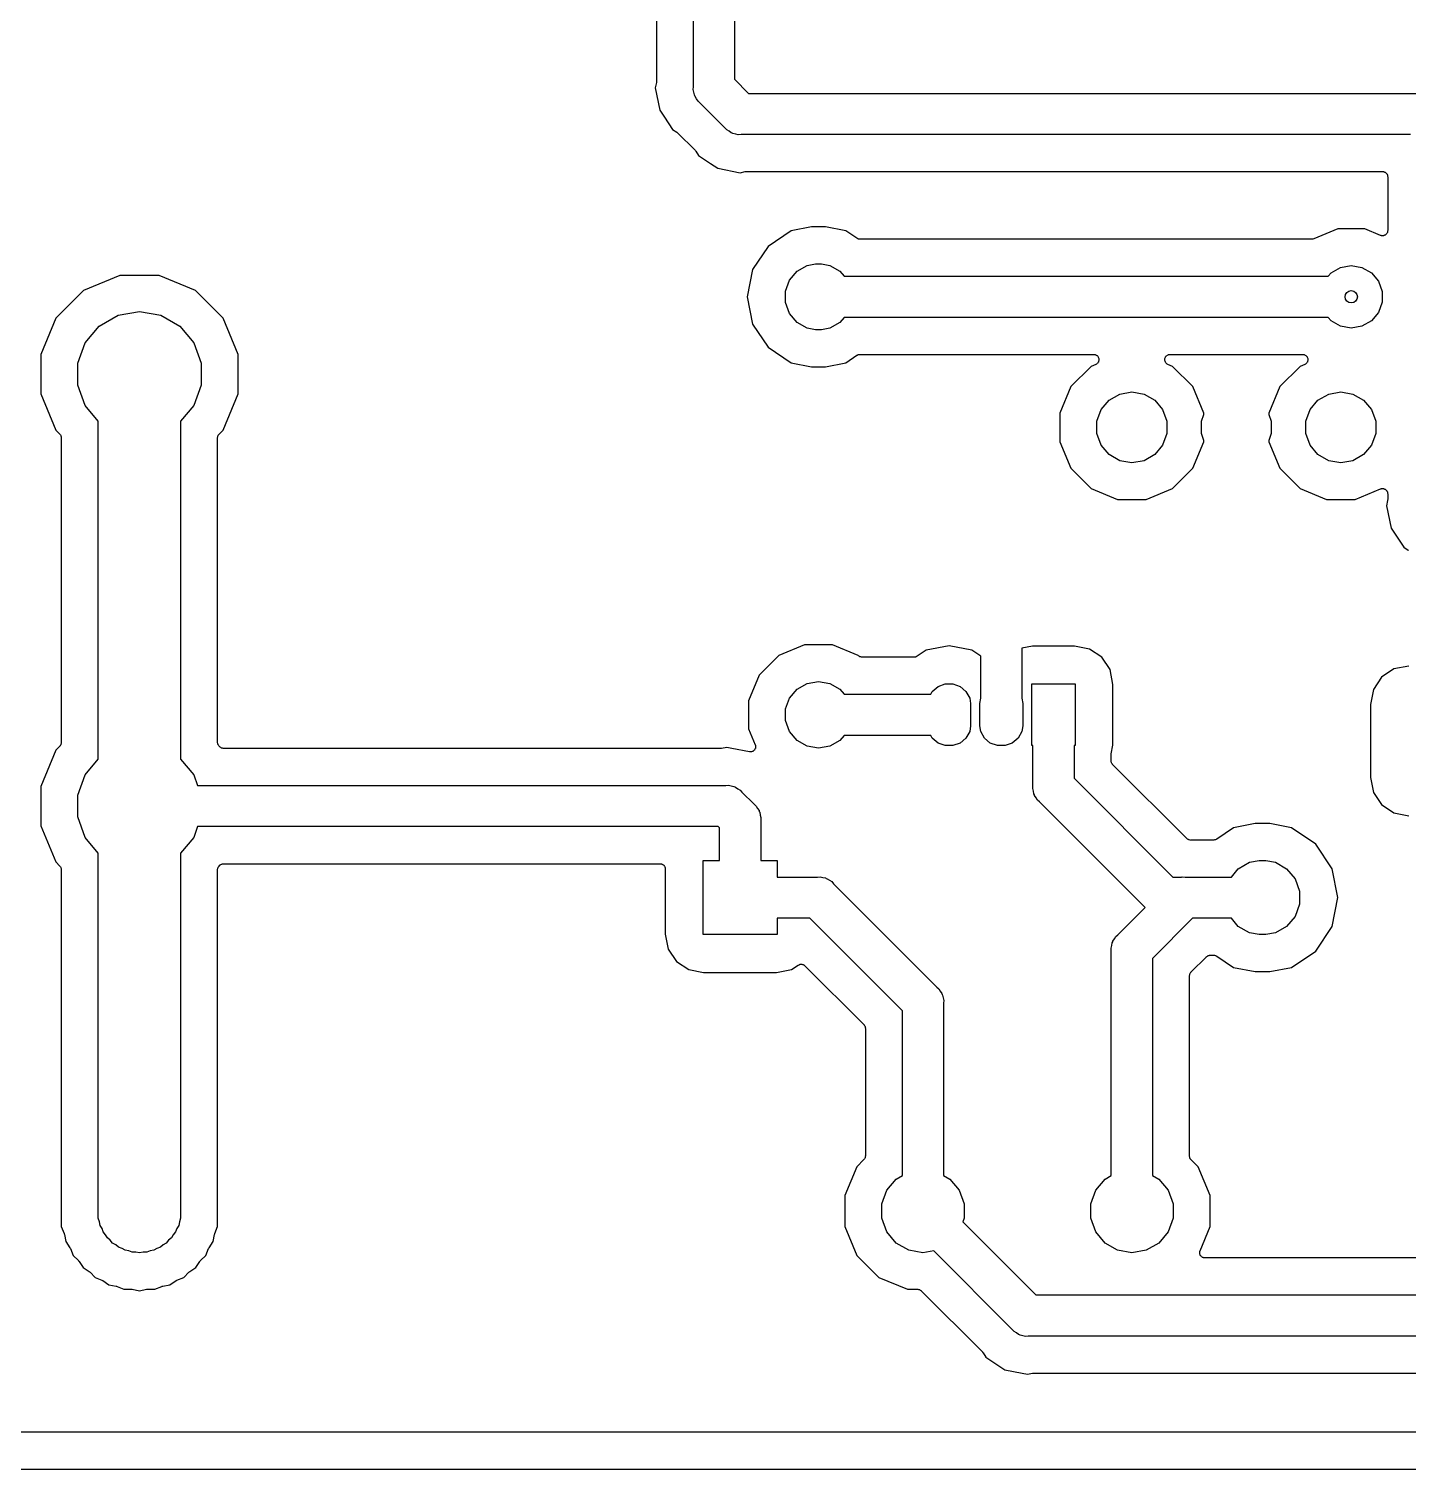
# Model space of a CAD drawing. Extents: x 110 to 212, y -130 to 15.
# Drawn here: x 144.63 to 178.17, y -56.93 to -21.91 of the extents above; entities that cross this region are included whole.
import ezdxf

# ---------------------------------------------------------------- set-up
doc = ezdxf.new("R2010")
doc.units = 0
doc.header["$MEASUREMENT"] = 0
doc.layers.add('BLACK', color=7, linetype='CONTINUOUS')

msp = doc.modelspace()

# ---------------------------------------------------------------- linework, layer by layer
at = {"layer": 'BLACK', "linetype": 'Continuous'}
for p, q in [((160.791, -23.324), (160.791, -15.256)), ((161.791, -15.256), (161.791, -23.138)), ((159.891, -16.005), (159.891, -23.195)), ((159.889, -23.22), (159.864, -23.346)), ((159.864, -23.346), (159.972, -23.892)), ((159.891, -23.195), (159.889, -23.207)), ((159.889, -23.207), (159.889, -23.22)), ((160.785, -23.39), (160.791, -23.324)), ((160.802, -23.454), (160.785, -23.39)), ((160.814, -23.519), (160.802, -23.454)), ((161.791, -23.138), (162.133, -23.481)), ((160.825, -23.539), (160.814, -23.519)), ((160.831, -23.56), (160.825, -23.539)), ((160.869, -23.614), (160.831, -23.56)), ((160.902, -23.672), (160.869, -23.614)), ((160.953, -23.715), (160.902, -23.672)), ((161.557, -24.319), (160.953, -23.715)), ((162.133, -23.481), (178.414, -23.481)), ((159.972, -23.892), (160.085, -24.06)), ((160.085, -24.06), (160.085, -24.06)), ((160.085, -24.06), (160.282, -24.355)), ((160.282, -24.355), (160.388, -24.426)), ((160.388, -24.426), (160.397, -24.435)), ((160.397, -24.435), (160.407, -24.442)), ((160.407, -24.442), (160.83, -24.864)), ((161.6, -24.369), (161.557, -24.319)), ((161.657, -24.403), (161.6, -24.369)), ((161.711, -24.441), (161.657, -24.403)), ((161.733, -24.446), (161.711, -24.441)), ((161.752, -24.458), (161.733, -24.446)), ((161.818, -24.469), (161.752, -24.458)), ((161.882, -24.486), (161.818, -24.469)), ((161.948, -24.481), (161.882, -24.486)), ((178.229, -24.481), (161.948, -24.481)), ((160.83, -24.864), (160.837, -24.874)), ((160.837, -24.874), (160.845, -24.883)), ((160.845, -24.883), (160.917, -24.99)), ((160.917, -24.99), (161.207, -25.184)), ((161.207, -25.184), (161.38, -25.299)), ((161.38, -25.299), (161.926, -25.408)), ((161.926, -25.408), (162.052, -25.383)), ((162.052, -25.383), (162.064, -25.383)), ((162.064, -25.383), (162.076, -25.381)), ((162.076, -25.381), (177.544, -25.381)), ((177.544, -25.381), (177.555, -25.382)), ((177.555, -25.382), (177.566, -25.382)), ((177.566, -25.382), (177.576, -25.386)), ((177.576, -25.386), (177.587, -25.388)), ((177.587, -25.388), (177.597, -25.394)), ((177.597, -25.394), (177.607, -25.398)), ((177.607, -25.398), (177.616, -25.405)), ((177.616, -25.405), (177.626, -25.41)), ((177.626, -25.41), (177.633, -25.419)), ((177.633, -25.419), (177.641, -25.426)), ((177.641, -25.426), (177.647, -25.436)), ((177.647, -25.436), (177.654, -25.444)), ((177.654, -25.444), (177.658, -25.454)), ((177.658, -25.454), (177.663, -25.464)), ((177.663, -25.464), (177.665, -25.475)), ((177.665, -25.475), (177.669, -25.485)), ((177.669, -25.485), (177.669, -25.497)), ((177.669, -25.497), (177.671, -25.508)), ((177.671, -25.508), (177.671, -26.036)), ((177.671, -26.036), (177.671, -26.036)), ((177.671, -26.036), (177.671, -26.817)), ((163.168, -26.824), (162.605, -27.2)), ((163.664, -26.726), (163.168, -26.824)), ((163.998, -26.726), (163.664, -26.726)), ((164.494, -26.824), (163.998, -26.726)), ((164.764, -27.004), (164.494, -26.824)), ((176.457, -26.776), (175.877, -27.016)), ((177.113, -26.776), (176.457, -26.776)), ((177.495, -26.934), (177.113, -26.776)), ((177.509, -26.937), (177.495, -26.934)), ((177.522, -26.942), (177.509, -26.937)), ((177.53, -26.942), (177.522, -26.942)), ((177.538, -26.943), (177.53, -26.942)), ((177.552, -26.942), (177.538, -26.943)), ((177.566, -26.942), (177.552, -26.942)), ((177.574, -26.939), (177.566, -26.942)), ((177.582, -26.938), (177.574, -26.939)), ((177.594, -26.931), (177.582, -26.938)), ((177.608, -26.927), (177.594, -26.931)), ((177.614, -26.921), (177.608, -26.927)), ((177.621, -26.917), (177.614, -26.921)), ((177.631, -26.907), (177.621, -26.917)), ((177.641, -26.898), (177.631, -26.907)), ((177.645, -26.891), (177.641, -26.898)), ((177.651, -26.885), (177.645, -26.891)), ((177.656, -26.872), (177.651, -26.885)), ((177.663, -26.86), (177.656, -26.872)), ((177.665, -26.852), (177.663, -26.86)), ((177.668, -26.844), (177.665, -26.852)), ((177.669, -26.83), (177.668, -26.844)), ((177.671, -26.817), (177.669, -26.83)), ((162.605, -27.2), (162.23, -27.763)), ((164.778, -27.01), (164.764, -27.004)), ((164.791, -27.018), (164.778, -27.01)), ((164.798, -27.019), (164.791, -27.018)), ((164.804, -27.022), (164.798, -27.019)), ((164.819, -27.023), (164.804, -27.022)), ((164.834, -27.026), (164.819, -27.023)), ((175.828, -27.026), (164.834, -27.026)), ((175.831, -27.025), (175.828, -27.026)), ((175.834, -27.025), (175.831, -27.025)), ((175.852, -27.021), (175.834, -27.025)), ((175.871, -27.018), (175.852, -27.021)), ((175.874, -27.016), (175.871, -27.018)), ((175.877, -27.016), (175.874, -27.016)), ((163.553, -27.663), (163.761, -27.626)), ((163.761, -27.626), (163.901, -27.626)), ((163.901, -27.626), (164.109, -27.663)), ((146.844, -27.906), (145.962, -28.271)), ((147.798, -27.906), (146.844, -27.906)), ((148.68, -28.271), (147.798, -27.906)), ((162.23, -27.763), (162.098, -28.426)), ((163.127, -28.02), (163.309, -27.804)), ((163.309, -27.804), (163.553, -27.663)), ((164.109, -27.663), (164.353, -27.804)), ((164.353, -27.804), (164.456, -27.926)), ((164.456, -27.926), (176.225, -27.926)), ((176.225, -27.926), (176.295, -27.843)), ((176.295, -27.843), (176.525, -27.71)), ((176.525, -27.71), (176.785, -27.664)), ((176.785, -27.664), (177.045, -27.71)), ((177.045, -27.71), (177.275, -27.843)), ((177.275, -27.843), (177.445, -28.045)), ((145.962, -28.271), (145.286, -28.947)), ((149.356, -28.947), (148.68, -28.271)), ((163.031, -28.285), (163.127, -28.02)), ((163.031, -28.567), (163.031, -28.285)), ((177.445, -28.045), (177.535, -28.294)), ((177.535, -28.294), (177.535, -28.558)), ((162.098, -28.426), (162.23, -29.089)), ((163.127, -28.832), (163.031, -28.567)), ((177.535, -28.558), (177.445, -28.807)), ((145.286, -28.947), (144.921, -29.829)), ((146.342, -29.139), (146.8, -28.875)), ((146.8, -28.875), (147.321, -28.783)), ((147.321, -28.783), (147.842, -28.875)), ((147.842, -28.875), (148.3, -29.139)), ((149.721, -29.829), (149.356, -28.947)), ((163.309, -29.048), (163.127, -28.832)), ((163.553, -29.189), (163.309, -29.048)), ((164.353, -29.048), (164.109, -29.189)), ((164.456, -28.926), (164.353, -29.048)), ((176.225, -28.926), (164.456, -28.926)), ((176.295, -29.009), (176.225, -28.926)), ((176.525, -29.142), (176.295, -29.009)), ((177.275, -29.009), (177.045, -29.142)), ((177.445, -28.807), (177.275, -29.009)), ((146.002, -29.544), (146.342, -29.139)), ((148.3, -29.139), (148.64, -29.544)), ((162.23, -29.089), (162.605, -29.652)), ((163.761, -29.226), (163.553, -29.189)), ((163.901, -29.226), (163.761, -29.226)), ((164.109, -29.189), (163.901, -29.226)), ((176.785, -29.188), (176.525, -29.142)), ((177.045, -29.142), (176.785, -29.188)), ((145.821, -30.042), (146.002, -29.544)), ((148.64, -29.544), (148.821, -30.042)), ((162.605, -29.652), (163.168, -30.027)), ((144.921, -29.829), (144.921, -30.783)), ((145.821, -30.57), (145.821, -30.042)), ((148.821, -30.042), (148.821, -30.57)), ((149.721, -30.783), (149.721, -29.829)), ((163.168, -30.027), (163.664, -30.126)), ((163.998, -30.126), (164.494, -30.027)), ((164.494, -30.027), (164.764, -29.847)), ((164.764, -29.847), (164.778, -29.841)), ((164.778, -29.841), (164.791, -29.834)), ((164.791, -29.834), (164.798, -29.832)), ((164.798, -29.832), (164.804, -29.83)), ((164.804, -29.83), (164.819, -29.829)), ((164.819, -29.829), (164.834, -29.826)), ((164.834, -29.826), (170.525, -29.826)), ((170.573, -30.07), (170.46, -30.117)), ((170.525, -29.826), (170.544, -29.829)), ((170.544, -29.829), (170.563, -29.832)), ((170.563, -29.832), (170.565, -29.833)), ((170.565, -29.833), (170.568, -29.834)), ((170.568, -29.834), (170.585, -29.843)), ((170.59, -30.06), (170.573, -30.07)), ((170.585, -29.843), (170.602, -29.852)), ((170.606, -30.05), (170.59, -30.06)), ((170.602, -29.852), (170.604, -29.854)), ((170.604, -29.854), (170.606, -29.856)), ((170.606, -29.856), (170.619, -29.871)), ((170.608, -30.048), (170.606, -30.05)), ((170.611, -30.047), (170.608, -30.048)), ((170.622, -30.031), (170.611, -30.047)), ((170.619, -29.871), (170.632, -29.885)), ((170.635, -30.016), (170.622, -30.031)), ((170.632, -29.885), (170.633, -29.887)), ((170.633, -29.887), (170.635, -29.889)), ((170.635, -29.889), (170.641, -29.908)), ((170.636, -30.014), (170.635, -30.016)), ((170.637, -30.012), (170.636, -30.014)), ((170.643, -29.993), (170.637, -30.012)), ((170.641, -29.908), (170.649, -29.926)), ((170.65, -29.975), (170.643, -29.993)), ((170.649, -29.926), (170.649, -29.928)), ((170.649, -29.928), (170.65, -29.931)), ((170.65, -29.931), (170.65, -29.95)), ((170.65, -29.95), (170.651, -29.97)), ((170.651, -29.97), (170.65, -29.972)), ((170.65, -29.972), (170.65, -29.975)), ((172.251, -29.97), (172.252, -29.95)), ((172.252, -29.972), (172.251, -29.97)), ((172.252, -29.931), (172.253, -29.928)), ((172.252, -29.95), (172.252, -29.931)), ((172.252, -29.975), (172.252, -29.972)), ((172.259, -29.993), (172.252, -29.975)), ((172.253, -29.926), (172.261, -29.908)), ((172.253, -29.928), (172.253, -29.926)), ((172.265, -30.012), (172.259, -29.993)), ((172.261, -29.908), (172.267, -29.889)), ((172.266, -30.014), (172.265, -30.012)), ((172.267, -30.016), (172.266, -30.014)), ((172.267, -29.889), (172.269, -29.887)), ((172.28, -30.031), (172.267, -30.016)), ((172.269, -29.887), (172.27, -29.885)), ((172.27, -29.885), (172.283, -29.871)), ((172.291, -30.047), (172.28, -30.031)), ((172.283, -29.871), (172.296, -29.856)), ((172.294, -30.048), (172.291, -30.047)), ((172.296, -30.05), (172.294, -30.048)), ((172.296, -29.856), (172.298, -29.854)), ((172.312, -30.06), (172.296, -30.05)), ((172.298, -29.854), (172.3, -29.852)), ((172.3, -29.852), (172.317, -29.843)), ((172.329, -30.07), (172.312, -30.06)), ((172.317, -29.843), (172.334, -29.834)), ((172.442, -30.117), (172.329, -30.07)), ((172.334, -29.834), (172.337, -29.833)), ((172.337, -29.833), (172.339, -29.832)), ((172.339, -29.832), (172.358, -29.829)), ((172.358, -29.829), (172.377, -29.826)), ((172.377, -29.826), (175.605, -29.826)), ((175.653, -30.07), (175.54, -30.117)), ((175.605, -29.826), (175.624, -29.829)), ((175.624, -29.829), (175.643, -29.832)), ((175.643, -29.832), (175.645, -29.833)), ((175.645, -29.833), (175.648, -29.834)), ((175.648, -29.834), (175.665, -29.843)), ((175.67, -30.06), (175.653, -30.07)), ((175.665, -29.843), (175.682, -29.852)), ((175.686, -30.05), (175.67, -30.06)), ((175.682, -29.852), (175.684, -29.854)), ((175.684, -29.854), (175.686, -29.856)), ((175.686, -29.856), (175.699, -29.871)), ((175.688, -30.048), (175.686, -30.05)), ((175.691, -30.047), (175.688, -30.048)), ((175.702, -30.031), (175.691, -30.047)), ((175.699, -29.871), (175.712, -29.885)), ((175.715, -30.016), (175.702, -30.031)), ((175.712, -29.885), (175.713, -29.887)), ((175.713, -29.887), (175.715, -29.889)), ((175.715, -29.889), (175.721, -29.908)), ((175.716, -30.014), (175.715, -30.016)), ((175.717, -30.012), (175.716, -30.014)), ((175.723, -29.993), (175.717, -30.012)), ((175.721, -29.908), (175.729, -29.926)), ((175.73, -29.975), (175.723, -29.993)), ((175.729, -29.926), (175.729, -29.928)), ((175.729, -29.928), (175.73, -29.931)), ((175.73, -29.931), (175.73, -29.95)), ((175.73, -29.95), (175.731, -29.97)), ((175.731, -29.97), (175.73, -29.972)), ((175.73, -29.972), (175.73, -29.975)), ((163.664, -30.126), (163.998, -30.126)), ((170.46, -30.117), (169.967, -30.61)), ((172.935, -30.61), (172.442, -30.117)), ((175.54, -30.117), (175.047, -30.61)), ((144.921, -30.783), (145.286, -31.665)), ((146.002, -31.068), (145.821, -30.57)), ((148.821, -30.57), (148.64, -31.068)), ((149.356, -31.665), (149.721, -30.783)), ((169.967, -30.61), (169.701, -31.253)), ((170.896, -30.94), (171.156, -30.79)), ((171.156, -30.79), (171.451, -30.738)), ((171.451, -30.738), (171.746, -30.79)), ((171.746, -30.79), (172.006, -30.94)), ((173.201, -31.253), (172.935, -30.61)), ((175.047, -30.61), (174.781, -31.253)), ((175.976, -30.94), (176.236, -30.79)), ((176.236, -30.79), (176.531, -30.738)), ((176.531, -30.738), (176.826, -30.79)), ((176.826, -30.79), (177.086, -30.94)), ((146.321, -31.448), (146.002, -31.068)), ((148.64, -31.068), (148.321, -31.448)), ((170.704, -31.169), (170.896, -30.94)), ((172.006, -30.94), (172.198, -31.169)), ((175.784, -31.169), (175.976, -30.94)), ((177.086, -30.94), (177.278, -31.169)), ((146.321, -39.664), (146.321, -31.448)), ((148.321, -31.448), (148.321, -39.664)), ((169.701, -31.253), (169.701, -31.949)), ((170.601, -31.451), (170.704, -31.169)), ((170.601, -31.751), (170.601, -31.451)), ((172.198, -31.169), (172.301, -31.451)), ((172.301, -31.451), (172.301, -31.751)), ((173.141, -31.451), (173.201, -31.286)), ((173.141, -31.751), (173.141, -31.451)), ((173.201, -31.286), (173.201, -31.253)), ((174.781, -31.253), (174.781, -31.286)), ((174.781, -31.286), (174.841, -31.451)), ((174.841, -31.451), (174.841, -31.751)), ((175.681, -31.451), (175.784, -31.169)), ((175.681, -31.751), (175.681, -31.451)), ((177.278, -31.169), (177.381, -31.451)), ((177.381, -31.451), (177.381, -31.751)), ((145.286, -31.665), (145.384, -31.763)), ((145.384, -31.763), (145.387, -31.767)), ((145.387, -31.767), (145.391, -31.771)), ((145.391, -31.771), (145.4, -31.785)), ((145.4, -31.785), (145.409, -31.799)), ((145.409, -31.799), (145.411, -31.804)), ((145.411, -31.804), (145.413, -31.809)), ((145.413, -31.809), (145.416, -31.826)), ((145.416, -31.826), (145.421, -31.842)), ((145.421, -31.842), (145.42, -31.847)), ((145.42, -31.847), (145.421, -31.853)), ((145.421, -31.853), (145.421, -39.259)), ((149.221, -31.842), (149.226, -31.826)), ((149.222, -31.847), (149.221, -31.842)), ((149.221, -31.853), (149.222, -31.847)), ((149.221, -39.259), (149.221, -31.853)), ((149.226, -31.826), (149.229, -31.809)), ((149.229, -31.809), (149.231, -31.804)), ((149.231, -31.804), (149.233, -31.799)), ((149.233, -31.799), (149.242, -31.785)), ((149.242, -31.785), (149.251, -31.771)), ((149.251, -31.771), (149.255, -31.767)), ((149.255, -31.767), (149.258, -31.763)), ((149.258, -31.763), (149.356, -31.665)), ((170.704, -32.033), (170.601, -31.751)), ((172.301, -31.751), (172.198, -32.033)), ((173.201, -31.916), (173.141, -31.751)), ((174.841, -31.751), (174.781, -31.916)), ((175.784, -32.033), (175.681, -31.751)), ((177.381, -31.751), (177.278, -32.033)), ((169.701, -31.949), (169.967, -32.592)), ((170.896, -32.262), (170.704, -32.033)), ((172.198, -32.033), (172.006, -32.262)), ((172.935, -32.592), (173.201, -31.949)), ((173.201, -31.949), (173.201, -31.916)), ((174.781, -31.916), (174.781, -31.949)), ((174.781, -31.949), (175.047, -32.592)), ((175.976, -32.262), (175.784, -32.033)), ((177.278, -32.033), (177.086, -32.262)), ((171.156, -32.412), (170.896, -32.262)), ((171.451, -32.464), (171.156, -32.412)), ((171.746, -32.412), (171.451, -32.464)), ((172.006, -32.262), (171.746, -32.412)), ((176.236, -32.412), (175.976, -32.262)), ((176.531, -32.464), (176.236, -32.412)), ((176.826, -32.412), (176.531, -32.464)), ((177.086, -32.262), (176.826, -32.412)), ((169.967, -32.592), (170.46, -33.085)), ((172.442, -33.085), (172.935, -32.592)), ((175.047, -32.592), (175.54, -33.085)), ((170.46, -33.085), (171.103, -33.351)), ((171.799, -33.351), (172.442, -33.085)), ((175.54, -33.085), (176.183, -33.351)), ((176.879, -33.351), (177.495, -33.096)), ((177.495, -33.096), (177.509, -33.093)), ((177.509, -33.093), (177.522, -33.088)), ((177.522, -33.088), (177.53, -33.088)), ((177.53, -33.088), (177.538, -33.086)), ((177.538, -33.086), (177.552, -33.088)), ((177.552, -33.088), (177.566, -33.088)), ((177.566, -33.088), (177.574, -33.091)), ((177.574, -33.091), (177.582, -33.092)), ((177.582, -33.092), (177.594, -33.098)), ((177.594, -33.098), (177.608, -33.103)), ((177.608, -33.103), (177.614, -33.108)), ((177.614, -33.108), (177.621, -33.112)), ((177.621, -33.112), (177.631, -33.123)), ((177.631, -33.123), (177.641, -33.131)), ((177.641, -33.131), (177.645, -33.139)), ((177.645, -33.139), (177.651, -33.145)), ((177.651, -33.145), (177.656, -33.158)), ((177.656, -33.158), (177.663, -33.17)), ((177.663, -33.17), (177.665, -33.178)), ((177.665, -33.178), (177.668, -33.186)), ((177.668, -33.186), (177.669, -33.199)), ((177.669, -33.199), (177.671, -33.213)), ((177.671, -33.213), (177.671, -33.356)), ((171.103, -33.351), (171.799, -33.351)), ((176.183, -33.351), (176.879, -33.351)), ((177.669, -33.38), (177.644, -33.506)), ((177.644, -33.506), (177.752, -34.052)), ((177.671, -33.356), (177.669, -33.368)), ((177.669, -33.368), (177.669, -33.38)), ((177.752, -34.052), (177.898, -34.27)), ((177.898, -34.27), (177.898, -34.27)), ((177.898, -34.27), (178.062, -34.515)), ((178.062, -34.515), (178.168, -34.586)), ((178.168, -34.586), (178.177, -34.595)), ((163.493, -36.886), (162.868, -37.145)), ((164.169, -36.886), (163.493, -36.886)), ((164.794, -37.145), (164.169, -36.886)), ((166.45, -37.019), (166.232, -37.165)), ((167.006, -36.908), (166.45, -37.019)), ((167.562, -37.019), (167.006, -36.908)), ((167.776, -37.162), (167.562, -37.019)), ((169.034, -36.916), (168.776, -36.967)), ((168.776, -36.967), (168.776, -38.177)), ((170.058, -36.916), (169.034, -36.916)), ((170.422, -36.988), (170.058, -36.916)), ((170.72, -37.187), (170.422, -36.988)), ((162.868, -37.145), (162.39, -37.623)), ((164.798, -37.149), (164.794, -37.145)), ((164.803, -37.152), (164.798, -37.149)), ((164.806, -37.156), (164.803, -37.152)), ((164.821, -37.165), (164.806, -37.156)), ((164.834, -37.174), (164.821, -37.165)), ((164.839, -37.176), (164.834, -37.174)), ((164.844, -37.178), (164.839, -37.176)), ((164.861, -37.181), (164.844, -37.178)), ((164.877, -37.186), (164.861, -37.181)), ((164.882, -37.185), (164.877, -37.186)), ((164.888, -37.186), (164.882, -37.185)), ((166.161, -37.186), (164.888, -37.186)), ((166.176, -37.183), (166.161, -37.186)), ((166.191, -37.182), (166.176, -37.183)), ((166.198, -37.18), (166.191, -37.182)), ((166.204, -37.178), (166.198, -37.18)), ((166.218, -37.171), (166.204, -37.178)), ((166.232, -37.165), (166.218, -37.171)), ((167.776, -38.177), (167.776, -37.162)), ((170.919, -37.485), (170.72, -37.187)), ((178.184, -37.401), (177.82, -37.473)), ((162.39, -37.623), (162.131, -38.248)), ((163.553, -37.823), (163.831, -37.774)), ((163.831, -37.774), (164.109, -37.823)), ((170.991, -37.849), (170.919, -37.485)), ((177.522, -37.672), (177.323, -37.97)), ((177.82, -37.473), (177.522, -37.672)), ((163.127, -38.18), (163.309, -37.964)), ((163.309, -37.964), (163.553, -37.823)), ((164.109, -37.823), (164.353, -37.964)), ((164.353, -37.964), (164.456, -38.086)), ((164.456, -38.086), (166.559, -38.086)), ((166.559, -38.086), (166.598, -38.018)), ((166.598, -38.018), (166.739, -37.899)), ((166.739, -37.899), (166.913, -37.836)), ((166.913, -37.836), (167.099, -37.836)), ((167.099, -37.836), (167.273, -37.899)), ((167.273, -37.899), (167.414, -38.018)), ((167.414, -38.018), (167.507, -38.179)), ((169.021, -39.336), (169.021, -37.836)), ((169.021, -37.836), (170.071, -37.836)), ((170.071, -37.836), (170.071, -39.336)), ((170.991, -39.323), (170.991, -37.849)), ((177.323, -37.97), (177.251, -38.334)), ((162.131, -38.248), (162.131, -38.924)), ((163.031, -38.445), (163.127, -38.18)), ((163.031, -38.727), (163.031, -38.445)), ((167.507, -38.179), (167.531, -38.315)), ((167.531, -38.315), (167.531, -38.857)), ((167.751, -38.315), (167.775, -38.179)), ((167.751, -38.857), (167.751, -38.315)), ((167.775, -38.179), (167.776, -38.177)), ((168.776, -38.177), (168.777, -38.179)), ((168.777, -38.179), (168.801, -38.315)), ((168.801, -38.315), (168.801, -38.857)), ((177.251, -38.334), (177.251, -40.108)), ((163.127, -38.992), (163.031, -38.727)), ((167.531, -38.857), (167.507, -38.993)), ((167.775, -38.993), (167.751, -38.857)), ((168.801, -38.857), (168.777, -38.993)), ((162.131, -38.924), (162.293, -39.315)), ((163.309, -39.208), (163.127, -38.992)), ((163.553, -39.349), (163.309, -39.208)), ((164.353, -39.208), (164.109, -39.349)), ((164.456, -39.086), (164.353, -39.208)), ((166.559, -39.086), (164.456, -39.086)), ((166.598, -39.154), (166.559, -39.086)), ((166.739, -39.273), (166.598, -39.154)), ((167.414, -39.154), (167.273, -39.273)), ((167.507, -38.993), (167.414, -39.154)), ((167.868, -39.154), (167.775, -38.993)), ((168.009, -39.273), (167.868, -39.154)), ((168.684, -39.154), (168.543, -39.273)), ((168.777, -38.993), (168.684, -39.154)), ((145.286, -39.447), (144.921, -40.329)), ((145.384, -39.349), (145.286, -39.447)), ((145.387, -39.345), (145.384, -39.349)), ((145.391, -39.341), (145.387, -39.345)), ((145.4, -39.327), (145.391, -39.341)), ((145.409, -39.313), (145.4, -39.327)), ((145.411, -39.308), (145.409, -39.313)), ((145.413, -39.303), (145.411, -39.308)), ((145.416, -39.286), (145.413, -39.303)), ((145.421, -39.27), (145.416, -39.286)), ((145.421, -39.259), (145.42, -39.265)), ((145.42, -39.265), (145.421, -39.27)), ((149.222, -39.265), (149.221, -39.259)), ((149.221, -39.27), (149.222, -39.265)), ((149.226, -39.286), (149.221, -39.27)), ((149.229, -39.303), (149.226, -39.286)), ((149.231, -39.308), (149.229, -39.303)), ((149.233, -39.313), (149.231, -39.308)), ((149.242, -39.327), (149.233, -39.313)), ((149.251, -39.341), (149.242, -39.327)), ((149.255, -39.345), (149.251, -39.341)), ((149.258, -39.349), (149.255, -39.345)), ((149.278, -39.369), (149.258, -39.349)), ((149.282, -39.372), (149.278, -39.369)), ((149.286, -39.376), (149.282, -39.372)), ((149.3, -39.385), (149.286, -39.376)), ((149.314, -39.394), (149.3, -39.385)), ((149.319, -39.396), (149.314, -39.394)), ((149.324, -39.398), (149.319, -39.396)), ((149.341, -39.401), (149.324, -39.398)), ((149.357, -39.406), (149.341, -39.401)), ((149.362, -39.405), (149.357, -39.406)), ((149.368, -39.406), (149.362, -39.405)), ((161.451, -39.406), (149.368, -39.406)), ((161.463, -39.404), (161.451, -39.406)), ((161.475, -39.404), (161.463, -39.404)), ((161.601, -39.379), (161.475, -39.404)), ((161.727, -39.404), (161.601, -39.379)), ((162.151, -39.488), (161.727, -39.404)), ((161.727, -39.404), (161.727, -39.404)), ((162.155, -39.488), (162.151, -39.488)), ((162.159, -39.489), (162.155, -39.488)), ((162.177, -39.488), (162.159, -39.489)), ((162.195, -39.489), (162.177, -39.488)), ((162.199, -39.488), (162.195, -39.489)), ((162.203, -39.487), (162.199, -39.488)), ((162.22, -39.48), (162.203, -39.487)), ((162.237, -39.475), (162.22, -39.48)), ((162.24, -39.472), (162.237, -39.475)), ((162.244, -39.47), (162.24, -39.472)), ((162.257, -39.458), (162.244, -39.47)), ((162.271, -39.447), (162.257, -39.458)), ((162.273, -39.444), (162.271, -39.447)), ((162.276, -39.441), (162.273, -39.444)), ((162.285, -39.425), (162.276, -39.441)), ((162.294, -39.409), (162.285, -39.425)), ((162.293, -39.315), (162.294, -39.319)), ((162.294, -39.319), (162.296, -39.323)), ((162.295, -39.405), (162.294, -39.409)), ((162.297, -39.402), (162.295, -39.405)), ((162.296, -39.323), (162.298, -39.34)), ((162.299, -39.384), (162.297, -39.402)), ((162.298, -39.34), (162.302, -39.358)), ((162.302, -39.366), (162.299, -39.384)), ((162.302, -39.358), (162.302, -39.362)), ((162.302, -39.362), (162.302, -39.366)), ((163.831, -39.398), (163.553, -39.349)), ((164.109, -39.349), (163.831, -39.398)), ((166.913, -39.336), (166.739, -39.273)), ((167.099, -39.336), (166.913, -39.336)), ((167.273, -39.273), (167.099, -39.336)), ((168.183, -39.336), (168.009, -39.273)), ((168.369, -39.336), (168.183, -39.336)), ((168.543, -39.273), (168.369, -39.336)), ((169.046, -39.336), (169.021, -39.336)), ((169.046, -40.314), (169.046, -39.336)), ((170.071, -39.336), (170.046, -39.336)), ((170.046, -39.336), (170.046, -40.129)), ((170.946, -39.563), (170.948, -39.551)), ((170.946, -39.703), (170.946, -39.563)), ((170.948, -39.538), (170.991, -39.323)), ((170.948, -39.551), (170.948, -39.538)), ((146.002, -40.044), (146.321, -39.664)), ((148.321, -39.664), (148.64, -40.044)), ((170.947, -39.709), (170.946, -39.703)), ((170.946, -39.715), (170.947, -39.709)), ((170.951, -39.731), (170.946, -39.715)), ((170.954, -39.747), (170.951, -39.731)), ((170.956, -39.752), (170.954, -39.747)), ((170.958, -39.757), (170.956, -39.752)), ((170.967, -39.771), (170.958, -39.757)), ((170.976, -39.785), (170.967, -39.771)), ((170.98, -39.789), (170.976, -39.785)), ((170.983, -39.793), (170.98, -39.789)), ((172.784, -41.594), (170.983, -39.793)), ((145.821, -40.542), (146.002, -40.044)), ((148.64, -40.044), (148.735, -40.306)), ((170.046, -40.129), (172.448, -42.531)), ((177.251, -40.108), (177.323, -40.472)), ((144.921, -40.329), (144.921, -41.283)), ((145.821, -41.07), (145.821, -40.542)), ((148.735, -40.306), (161.579, -40.306)), ((161.579, -40.306), (161.645, -40.3)), ((161.645, -40.3), (161.709, -40.317)), ((161.709, -40.317), (161.775, -40.329)), ((161.775, -40.329), (161.794, -40.34)), ((161.794, -40.34), (161.816, -40.346)), ((161.816, -40.346), (161.87, -40.384)), ((161.87, -40.384), (161.927, -40.417)), ((161.927, -40.417), (161.97, -40.468)), ((161.97, -40.468), (162.264, -40.762)), ((169.04, -40.38), (169.046, -40.314)), ((169.057, -40.444), (169.04, -40.38)), ((169.069, -40.51), (169.057, -40.444)), ((169.08, -40.529), (169.069, -40.51)), ((169.086, -40.551), (169.08, -40.529)), ((169.124, -40.605), (169.086, -40.551)), ((169.157, -40.662), (169.124, -40.605)), ((177.323, -40.472), (177.522, -40.77)), ((162.264, -40.762), (162.315, -40.805)), ((162.315, -40.805), (162.348, -40.862)), ((162.348, -40.862), (162.386, -40.916)), ((162.386, -40.916), (162.392, -40.938)), ((162.392, -40.938), (162.403, -40.957)), ((162.403, -40.957), (162.415, -41.023)), ((169.208, -40.705), (169.157, -40.662)), ((171.774, -43.271), (169.208, -40.705)), ((177.522, -40.77), (177.82, -40.969)), ((144.921, -41.283), (145.286, -42.165)), ((146.002, -41.568), (145.821, -41.07)), ((148.735, -41.306), (148.64, -41.568)), ((161.394, -41.306), (148.735, -41.306)), ((161.426, -41.338), (161.394, -41.306)), ((162.415, -41.023), (162.432, -41.087)), ((162.432, -41.087), (162.426, -41.153)), ((162.426, -41.153), (162.426, -42.131)), ((174.449, -41.231), (173.924, -41.335)), ((174.803, -41.231), (174.449, -41.231)), ((175.328, -41.335), (174.803, -41.231)), ((177.82, -40.969), (178.184, -41.041)), ((146.321, -41.948), (146.002, -41.568)), ((148.64, -41.568), (148.321, -41.948)), ((161.426, -42.131), (161.426, -41.338)), ((172.788, -41.597), (172.784, -41.594)), ((172.792, -41.601), (172.788, -41.597)), ((172.806, -41.61), (172.792, -41.601)), ((172.82, -41.619), (172.806, -41.61)), ((172.825, -41.621), (172.82, -41.619)), ((172.83, -41.623), (172.825, -41.621)), ((172.846, -41.626), (172.83, -41.623)), ((172.862, -41.631), (172.846, -41.626)), ((172.868, -41.63), (172.862, -41.631)), ((172.874, -41.631), (172.868, -41.63)), ((173.443, -41.631), (172.874, -41.631)), ((173.458, -41.628), (173.443, -41.631)), ((173.473, -41.627), (173.458, -41.628)), ((173.479, -41.625), (173.473, -41.627)), ((173.486, -41.623), (173.479, -41.625)), ((173.499, -41.616), (173.486, -41.623)), ((173.513, -41.61), (173.499, -41.616)), ((173.924, -41.335), (173.513, -41.61)), ((175.924, -41.733), (175.328, -41.335)), ((146.321, -50.475), (146.321, -41.948)), ((148.321, -41.948), (148.321, -50.827)), ((176.322, -42.329), (175.924, -41.733)), ((145.286, -42.165), (145.384, -42.263)), ((145.384, -42.263), (145.387, -42.267)), ((145.387, -42.267), (145.391, -42.271)), ((145.391, -42.271), (145.4, -42.285)), ((145.4, -42.285), (145.409, -42.299)), ((145.409, -42.299), (145.411, -42.304)), ((145.411, -42.304), (145.413, -42.309)), ((145.413, -42.309), (145.416, -42.326)), ((145.416, -42.326), (145.421, -42.342)), ((145.421, -42.342), (145.42, -42.347)), ((145.42, -42.347), (145.421, -42.353)), ((145.421, -42.353), (145.421, -50.248)), ((149.221, -42.342), (149.226, -42.326)), ((149.222, -42.347), (149.221, -42.342)), ((149.221, -42.353), (149.222, -42.347)), ((149.221, -51.029), (149.221, -42.353)), ((149.226, -42.326), (149.229, -42.309)), ((149.229, -42.309), (149.231, -42.304)), ((149.231, -42.304), (149.233, -42.299)), ((149.233, -42.299), (149.242, -42.285)), ((149.242, -42.285), (149.251, -42.271)), ((149.251, -42.271), (149.255, -42.267)), ((149.255, -42.267), (149.258, -42.263)), ((149.258, -42.263), (149.278, -42.243)), ((149.278, -42.243), (149.282, -42.24)), ((149.282, -42.24), (149.286, -42.236)), ((149.286, -42.236), (149.3, -42.227)), ((149.3, -42.227), (149.314, -42.218)), ((149.314, -42.218), (149.319, -42.216)), ((149.319, -42.216), (149.324, -42.214)), ((149.324, -42.214), (149.341, -42.211)), ((149.341, -42.211), (149.357, -42.206)), ((149.357, -42.206), (149.362, -42.207)), ((149.362, -42.207), (149.368, -42.206)), ((149.368, -42.206), (159.979, -42.206)), ((159.979, -42.206), (159.99, -42.208)), ((159.99, -42.208), (160.001, -42.208)), ((160.001, -42.208), (160.011, -42.212)), ((160.011, -42.212), (160.022, -42.214)), ((160.022, -42.214), (160.032, -42.219)), ((160.032, -42.219), (160.042, -42.223)), ((160.042, -42.223), (160.051, -42.23)), ((160.051, -42.23), (160.061, -42.236)), ((160.061, -42.236), (160.068, -42.244)), ((160.068, -42.244), (160.076, -42.251)), ((160.076, -42.251), (160.082, -42.261)), ((160.082, -42.261), (160.089, -42.269)), ((160.089, -42.269), (160.093, -42.28)), ((160.093, -42.28), (160.098, -42.29)), ((160.098, -42.29), (160.1, -42.301)), ((160.1, -42.301), (160.104, -42.311)), ((160.104, -42.311), (160.104, -42.322)), ((160.104, -42.322), (160.106, -42.333)), ((160.106, -42.333), (160.106, -43.918)), ((161.026, -43.931), (161.026, -42.131)), ((161.026, -42.131), (161.426, -42.131)), ((162.426, -42.131), (162.826, -42.131)), ((162.826, -42.131), (162.826, -42.531)), ((173.871, -42.531), (174.039, -42.331)), ((174.039, -42.331), (174.313, -42.172)), ((174.313, -42.172), (174.547, -42.131)), ((174.547, -42.131), (174.705, -42.131)), ((174.705, -42.131), (174.939, -42.172)), ((174.939, -42.172), (175.213, -42.331)), ((175.213, -42.331), (175.417, -42.574)), ((176.461, -43.031), (176.322, -42.329)), ((162.826, -42.531), (163.804, -42.531)), ((163.804, -42.531), (163.87, -42.525)), ((163.87, -42.525), (163.934, -42.542)), ((163.934, -42.542), (164, -42.554)), ((164, -42.554), (164.019, -42.565)), ((164.019, -42.565), (164.041, -42.571)), ((164.041, -42.571), (164.095, -42.609)), ((164.095, -42.609), (164.152, -42.642)), ((164.152, -42.642), (164.195, -42.693)), ((164.195, -42.693), (166.709, -45.207)), ((172.448, -42.531), (172.655, -42.531)), ((172.655, -42.531), (172.677, -42.525)), ((172.677, -42.525), (172.743, -42.531)), ((172.743, -42.531), (173.871, -42.531)), ((175.417, -42.574), (175.526, -42.872)), ((175.526, -42.872), (175.526, -43.19)), ((176.322, -43.733), (176.461, -43.031)), ((171.113, -43.932), (171.774, -43.271)), ((175.526, -43.19), (175.417, -43.488)), ((163.619, -43.531), (162.826, -43.531)), ((162.826, -43.531), (162.826, -43.931)), ((165.871, -45.783), (163.619, -43.531)), ((172.928, -43.531), (171.951, -44.508)), ((173.871, -43.531), (172.928, -43.531)), ((174.039, -43.731), (173.871, -43.531)), ((174.313, -43.89), (174.039, -43.731)), ((175.213, -43.731), (174.939, -43.89)), ((175.417, -43.488), (175.213, -43.731)), ((175.924, -44.329), (176.322, -43.733)), ((160.106, -43.918), (160.178, -44.282)), ((162.826, -43.931), (161.026, -43.931)), ((170.974, -44.127), (170.985, -44.108)), ((170.985, -44.108), (170.991, -44.086)), ((170.991, -44.086), (171.029, -44.032)), ((171.029, -44.032), (171.062, -43.975)), ((171.062, -43.975), (171.113, -43.932)), ((174.547, -43.931), (174.313, -43.89)), ((174.705, -43.931), (174.547, -43.931)), ((174.939, -43.89), (174.705, -43.931)), ((160.178, -44.282), (160.377, -44.58)), ((170.945, -44.257), (170.962, -44.193)), ((170.951, -44.323), (170.945, -44.257)), ((170.951, -49.785), (170.951, -44.323)), ((170.962, -44.193), (170.974, -44.127)), ((172.888, -44.844), (173.264, -44.468)), ((173.264, -44.468), (173.268, -44.465)), ((173.268, -44.465), (173.272, -44.461)), ((173.272, -44.461), (173.286, -44.452)), ((173.286, -44.452), (173.3, -44.443)), ((173.3, -44.443), (173.305, -44.441)), ((173.305, -44.441), (173.31, -44.439)), ((173.31, -44.439), (173.326, -44.436)), ((173.326, -44.436), (173.342, -44.431)), ((173.342, -44.431), (173.348, -44.432)), ((173.348, -44.432), (173.354, -44.431)), ((173.354, -44.431), (173.443, -44.431)), ((173.443, -44.431), (173.458, -44.434)), ((173.458, -44.434), (173.473, -44.435)), ((173.473, -44.435), (173.479, -44.437)), ((173.479, -44.437), (173.486, -44.439)), ((173.486, -44.439), (173.499, -44.446)), ((173.499, -44.446), (173.513, -44.452)), ((173.513, -44.452), (173.924, -44.727)), ((175.328, -44.727), (175.924, -44.329)), ((160.377, -44.58), (160.675, -44.779)), ((160.675, -44.779), (161.039, -44.851)), ((162.813, -44.851), (163.177, -44.779)), ((163.177, -44.779), (163.34, -44.67)), ((163.34, -44.67), (163.359, -44.661)), ((163.359, -44.661), (163.378, -44.653)), ((163.378, -44.653), (163.379, -44.653)), ((163.379, -44.653), (163.381, -44.652)), ((163.381, -44.652), (163.401, -44.651)), ((163.401, -44.651), (163.422, -44.649)), ((163.422, -44.649), (163.423, -44.649)), ((163.423, -44.649), (163.425, -44.649)), ((163.425, -44.649), (163.445, -44.655)), ((163.445, -44.655), (163.465, -44.66)), ((163.465, -44.66), (163.466, -44.661)), ((163.466, -44.661), (163.467, -44.661)), ((163.467, -44.661), (163.484, -44.674)), ((163.484, -44.674), (163.501, -44.686)), ((163.501, -44.686), (164.934, -46.119)), ((171.951, -44.508), (171.951, -49.785)), ((173.924, -44.727), (174.449, -44.831)), ((174.803, -44.831), (175.328, -44.727)), ((161.039, -44.851), (162.813, -44.851)), ((172.851, -44.922), (172.856, -44.906)), ((172.852, -44.928), (172.851, -44.922)), ((172.851, -44.934), (172.852, -44.928)), ((172.851, -49.311), (172.851, -44.934)), ((172.856, -44.906), (172.859, -44.89)), ((172.859, -44.89), (172.861, -44.885)), ((172.861, -44.885), (172.863, -44.88)), ((172.863, -44.88), (172.872, -44.866)), ((172.872, -44.866), (172.881, -44.852)), ((172.881, -44.852), (172.885, -44.848)), ((172.885, -44.848), (172.888, -44.844)), ((174.449, -44.831), (174.803, -44.831)), ((166.709, -45.207), (166.76, -45.25)), ((166.76, -45.25), (166.793, -45.307)), ((166.793, -45.307), (166.831, -45.361)), ((166.831, -45.361), (166.837, -45.383)), ((166.837, -45.383), (166.848, -45.402)), ((166.848, -45.402), (166.86, -45.468)), ((166.86, -45.468), (166.877, -45.532)), ((165.871, -49.785), (165.871, -45.783)), ((166.877, -45.532), (166.871, -45.598)), ((166.871, -45.598), (166.871, -49.785)), ((164.934, -46.119), (164.937, -46.123)), ((164.937, -46.123), (164.941, -46.127)), ((164.941, -46.127), (164.95, -46.141)), ((164.95, -46.141), (164.959, -46.155)), ((164.959, -46.155), (164.961, -46.16)), ((164.961, -46.16), (164.963, -46.165)), ((164.963, -46.165), (164.966, -46.181)), ((164.966, -46.181), (164.971, -46.197)), ((164.971, -46.197), (164.97, -46.203)), ((164.97, -46.203), (164.971, -46.209)), ((164.971, -46.209), (164.971, -49.311)), ((164.959, -49.365), (164.95, -49.379)), ((164.961, -49.36), (164.959, -49.365)), ((164.963, -49.355), (164.961, -49.36)), ((164.966, -49.338), (164.963, -49.355)), ((164.971, -49.322), (164.966, -49.338)), ((164.971, -49.311), (164.97, -49.317)), ((164.97, -49.317), (164.971, -49.322)), ((172.852, -49.317), (172.851, -49.311)), ((172.851, -49.322), (172.852, -49.317)), ((172.856, -49.338), (172.851, -49.322)), ((172.859, -49.355), (172.856, -49.338)), ((172.861, -49.36), (172.859, -49.355)), ((172.863, -49.365), (172.861, -49.36)), ((172.872, -49.379), (172.863, -49.365)), ((164.76, -49.575), (164.471, -50.273)), ((164.934, -49.401), (164.76, -49.575)), ((164.937, -49.397), (164.934, -49.401)), ((164.941, -49.393), (164.937, -49.397)), ((164.95, -49.379), (164.941, -49.393)), ((172.881, -49.393), (172.872, -49.379)), ((172.885, -49.397), (172.881, -49.393)), ((172.888, -49.401), (172.885, -49.397)), ((173.062, -49.575), (172.888, -49.401)), ((173.351, -50.273), (173.062, -49.575)), ((165.492, -50.143), (165.718, -49.873)), ((165.718, -49.873), (165.871, -49.785)), ((166.871, -49.785), (167.024, -49.873)), ((167.024, -49.873), (167.25, -50.143)), ((170.572, -50.143), (170.798, -49.873)), ((170.798, -49.873), (170.951, -49.785)), ((171.951, -49.785), (172.104, -49.873)), ((172.104, -49.873), (172.33, -50.143)), ((145.421, -50.248), (145.421, -51.029)), ((164.471, -50.273), (164.471, -51.029)), ((165.371, -50.475), (165.492, -50.143)), ((167.25, -50.143), (167.371, -50.475)), ((170.451, -50.475), (170.572, -50.143)), ((172.33, -50.143), (172.451, -50.475)), ((173.351, -51.029), (173.351, -50.273)), ((146.321, -50.827), (146.321, -50.475)), ((165.371, -50.827), (165.371, -50.475)), ((167.371, -50.475), (167.371, -50.827)), ((170.451, -50.827), (170.451, -50.475)), ((172.451, -50.475), (172.451, -50.827)), ((145.421, -51.029), (145.489, -51.194)), ((146.351, -50.911), (146.321, -50.827)), ((146.367, -50.998), (146.351, -50.911)), ((146.411, -51.075), (146.367, -50.998)), ((146.442, -51.159), (146.411, -51.075)), ((148.231, -51.075), (148.2, -51.159)), ((148.275, -50.998), (148.231, -51.075)), ((148.291, -50.911), (148.275, -50.998)), ((148.321, -50.827), (148.291, -50.911)), ((149.153, -51.194), (149.221, -51.029)), ((164.471, -51.029), (164.76, -51.727)), ((165.492, -51.159), (165.371, -50.827)), ((167.371, -50.827), (167.34, -50.913)), ((167.34, -50.913), (169.118, -52.691)), ((170.572, -51.159), (170.451, -50.827)), ((172.451, -50.827), (172.33, -51.159)), ((173.108, -51.615), (173.351, -51.029)), ((145.489, -51.194), (145.492, -51.206)), ((145.492, -51.206), (145.496, -51.217)), ((145.496, -51.217), (145.531, -51.392)), ((145.531, -51.392), (145.63, -51.541)), ((146.499, -51.227), (146.442, -51.159)), ((146.543, -51.304), (146.499, -51.227)), ((146.611, -51.361), (146.543, -51.304)), ((146.668, -51.429), (146.611, -51.361)), ((146.745, -51.473), (146.668, -51.429)), ((147.974, -51.429), (147.897, -51.473)), ((148.031, -51.361), (147.974, -51.429)), ((148.099, -51.304), (148.031, -51.361)), ((148.143, -51.227), (148.099, -51.304)), ((148.2, -51.159), (148.143, -51.227)), ((149.012, -51.541), (149.111, -51.392)), ((149.111, -51.392), (149.146, -51.217)), ((149.146, -51.217), (149.15, -51.206)), ((149.15, -51.206), (149.153, -51.194)), ((165.718, -51.429), (165.492, -51.159)), ((166.024, -51.605), (165.718, -51.429)), ((170.798, -51.429), (170.572, -51.159)), ((171.104, -51.605), (170.798, -51.429)), ((172.104, -51.429), (171.798, -51.605)), ((172.33, -51.159), (172.104, -51.429)), ((145.63, -51.541), (145.635, -51.552)), ((145.635, -51.552), (145.642, -51.563)), ((145.642, -51.563), (145.71, -51.727)), ((145.71, -51.727), (145.836, -51.853)), ((146.813, -51.53), (146.745, -51.473)), ((146.897, -51.561), (146.813, -51.53)), ((146.974, -51.605), (146.897, -51.561)), ((147.061, -51.621), (146.974, -51.605)), ((147.145, -51.651), (147.061, -51.621)), ((147.234, -51.651), (147.145, -51.651)), ((147.321, -51.666), (147.234, -51.651)), ((147.408, -51.651), (147.321, -51.666)), ((147.497, -51.651), (147.408, -51.651)), ((147.581, -51.621), (147.497, -51.651)), ((147.668, -51.605), (147.581, -51.621)), ((147.745, -51.561), (147.668, -51.605)), ((147.829, -51.53), (147.745, -51.561)), ((147.897, -51.473), (147.829, -51.53)), ((148.806, -51.853), (148.932, -51.727)), ((148.932, -51.727), (149, -51.563)), ((149, -51.563), (149.007, -51.552)), ((149.007, -51.552), (149.012, -51.541)), ((164.76, -51.727), (165.295, -52.262)), ((166.371, -51.666), (166.024, -51.605)), ((166.633, -51.62), (166.371, -51.666)), ((168.542, -53.529), (166.633, -51.62)), ((171.451, -51.666), (171.104, -51.605)), ((171.798, -51.605), (171.451, -51.666)), ((173.099, -51.658), (173.1, -51.65)), ((173.1, -51.672), (173.099, -51.658)), ((173.1, -51.642), (173.105, -51.629)), ((173.1, -51.65), (173.1, -51.642)), ((173.1, -51.686), (173.1, -51.672)), ((173.103, -51.694), (173.1, -51.686)), ((173.104, -51.702), (173.103, -51.694)), ((173.111, -51.714), (173.104, -51.702)), ((173.105, -51.629), (173.108, -51.615)), ((173.115, -51.727), (173.111, -51.714)), ((173.121, -51.734), (173.115, -51.727)), ((173.125, -51.741), (173.121, -51.734)), ((173.135, -51.751), (173.125, -51.741)), ((173.144, -51.761), (173.135, -51.751)), ((173.151, -51.765), (173.144, -51.761)), ((173.157, -51.771), (173.151, -51.765)), ((173.17, -51.776), (173.157, -51.771)), ((173.182, -51.783), (173.17, -51.776)), ((173.19, -51.785), (173.182, -51.783)), ((173.198, -51.788), (173.19, -51.785)), ((173.212, -51.789), (173.198, -51.788)), ((173.225, -51.791), (173.212, -51.789)), ((180.849, -51.791), (173.225, -51.791)), ((145.836, -51.853), (145.843, -51.864)), ((145.843, -51.864), (145.852, -51.873)), ((145.852, -51.873), (145.951, -52.021)), ((145.951, -52.021), (146.099, -52.12)), ((146.099, -52.12), (146.108, -52.129)), ((146.108, -52.129), (146.119, -52.136)), ((146.119, -52.136), (146.245, -52.262)), ((148.397, -52.262), (148.523, -52.136)), ((148.523, -52.136), (148.534, -52.129)), ((148.534, -52.129), (148.543, -52.12)), ((148.543, -52.12), (148.691, -52.021)), ((148.691, -52.021), (148.79, -51.873)), ((148.79, -51.873), (148.799, -51.864)), ((148.799, -51.864), (148.806, -51.853)), ((146.245, -52.262), (146.409, -52.33)), ((146.409, -52.33), (146.42, -52.337)), ((146.42, -52.337), (146.431, -52.342)), ((146.431, -52.342), (146.58, -52.441)), ((146.58, -52.441), (146.755, -52.476)), ((146.755, -52.476), (146.766, -52.48)), ((146.766, -52.48), (146.778, -52.483)), ((146.778, -52.483), (146.943, -52.551)), ((147.699, -52.551), (147.864, -52.483)), ((147.864, -52.483), (147.876, -52.48)), ((147.876, -52.48), (147.887, -52.476)), ((147.887, -52.476), (148.062, -52.441)), ((148.062, -52.441), (148.211, -52.342)), ((148.211, -52.342), (148.222, -52.337)), ((148.222, -52.337), (148.233, -52.33)), ((148.233, -52.33), (148.397, -52.262)), ((165.295, -52.262), (165.993, -52.551)), ((146.943, -52.551), (147.121, -52.551)), ((147.121, -52.551), (147.134, -52.553)), ((147.134, -52.553), (147.146, -52.553)), ((147.146, -52.553), (147.321, -52.588)), ((147.321, -52.588), (147.496, -52.553)), ((147.496, -52.553), (147.508, -52.553)), ((147.508, -52.553), (147.521, -52.551)), ((147.521, -52.551), (147.699, -52.551)), ((165.993, -52.551), (166.238, -52.551)), ((166.238, -52.551), (166.244, -52.552)), ((166.244, -52.552), (166.25, -52.551)), ((166.25, -52.551), (166.266, -52.556)), ((166.266, -52.556), (166.282, -52.559)), ((166.282, -52.559), (166.287, -52.561)), ((166.287, -52.561), (166.292, -52.563)), ((166.292, -52.563), (166.306, -52.572)), ((166.306, -52.572), (166.32, -52.581)), ((166.32, -52.581), (166.324, -52.585)), ((166.324, -52.585), (166.328, -52.588)), ((166.328, -52.588), (167.815, -54.075)), ((169.118, -52.691), (181.404, -52.691)), ((168.585, -53.58), (168.542, -53.529)), ((168.642, -53.613), (168.585, -53.58)), ((168.696, -53.651), (168.642, -53.613)), ((168.718, -53.657), (168.696, -53.651)), ((168.737, -53.668), (168.718, -53.657)), ((168.803, -53.68), (168.737, -53.668)), ((168.867, -53.697), (168.803, -53.68)), ((168.933, -53.691), (168.867, -53.697)), ((181.589, -53.691), (168.933, -53.691)), ((167.815, -54.075), (167.822, -54.085)), ((167.822, -54.085), (167.831, -54.094)), ((167.831, -54.094), (167.902, -54.2)), ((167.902, -54.2), (168.365, -54.51)), ((168.365, -54.51), (168.785, -54.593)), ((168.785, -54.593), (168.785, -54.593)), ((168.785, -54.593), (168.911, -54.618)), ((168.911, -54.618), (169.037, -54.593)), ((169.037, -54.593), (169.049, -54.593)), ((169.049, -54.593), (169.061, -54.591)), ((169.061, -54.591), (181.461, -54.591)), ((210.964, -56.026), (111.593, -56.026)), ((110.566, -56.926), (211.991, -56.926))]:
    msp.add_line(p, q, dxfattribs=at)
at = {"layer": 'BLACK'}
msp.add_circle((176.785, -28.426), 0.15, dxfattribs=at)

doc.saveas('drawing.dxf')
